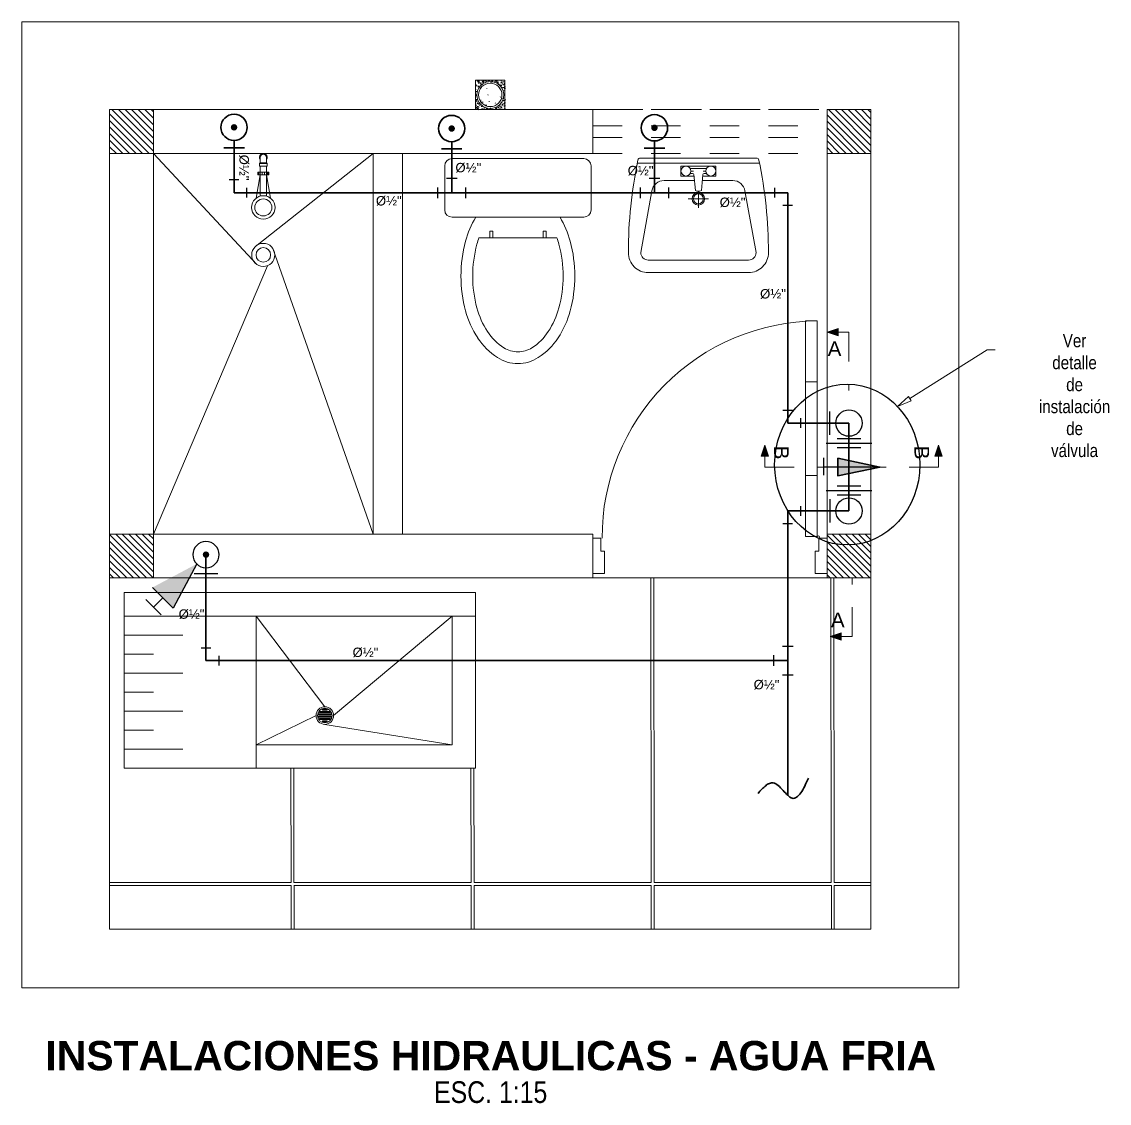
# Model space of a CAD drawing. Header units: metres. Extents: x -60290 to -52972, y 32018 to 40332.
# Drawn here: x -60281.081 to -60277.367, y 32025.344 to 32029.039 of the extents above; entities that cross this region are included whole.
import ezdxf
from ezdxf import colors
from ezdxf.entities.mleader import LeaderData, LeaderLine
from ezdxf.enums import TextEntityAlignment as Align
from ezdxf.math import Vec2, Vec3

# ---------------------------------------------------------------- set-up
doc = ezdxf.new("R2010")
doc.units = ezdxf.units.M
for name, pattern in [('ACAD_ISO02W100', [15, 12, -3]), ('ACAD_ISO10W100', [18, 12, -3, 0, -3]), ('DASHED2', [0.375, 0.25, -0.125]), ('JIS_02_4.0', [5.5, 4, -1.5]), ('TRAZO_Y_PUNTOX2', [50.8, 25.4, -12.7, 0, -12.7])]:
    doc.linetypes.add(name, pattern=pattern)
doc.layers.get('0').update_dxf_attribs({"plot": 0})
for name, color, linetype, lineweight in [('-Accesorios PVC', 88, 'Continuous', 20), ('-ACERO', 4, 'Continuous', 53), ('-Achurado', 251, 'Continuous', 5), ('-Acotado', 251, 'Continuous', 5), ('-Corte', 7, 'Continuous', 35), ('-Proyeccion', 85, 'ACAD_ISO02W100', 9), ('-Textos', 7, 'Continuous', 20), ('-Vista', 148, 'Continuous', 9), ('ACI EJE', 8, 'DASHED2', 0), ('COLUMNAS', 4, 'Continuous', 50), ('Desagüe', 155, 'Continuous', 40), ('FIC-2ES_ACCESORIOS PROY', 250, 'Continuous', 35), ('FIC-2ES_AGUA_FRIA_PROY', 150, 'ACAD_ISO10W100', 35), ('FIC-2ES_CONCRETO 210', 251, 'Continuous', 30), ('FIC-2ES_EJES_', 1, 'TRAZO_Y_PUNTOX2', 5), ('FIC-2ES_PROYECCIONES_', 1, 'JIS_02_4.0', 5), ('FIC-2ES_VEREDA', 253, 'Continuous', 5), ('FIC_2ES_ACCESORIOS', 5, 'Continuous', 30), ('H-ACCESORIOS PROY', 7, 'Continuous', 35), ('ProfileEdges', 212, 'Continuous', 9)]:
    doc.layers.add(name, color=color, linetype=linetype, lineweight=lineweight)
for name, color, linetype in [('00_INDICADOR', 1, 'Continuous'), ('FIC-2ES_PISOS', 151, 'Continuous'), ('FIC-3IS_TEXTO', 7, 'Continuous'), ('G-TEXTOS-TITULOS', 4, 'Continuous'), ('H-MONTANTE', 7, 'Continuous'), ('H-VALVULA VERTICAL', 7, 'Continuous')]:
    doc.layers.add(name, color=color, linetype=linetype)
doc.layers.add('Observacioness', color=6, linetype='Continuous', plot=False)
doc.styles.add('-Arial Narrow', font='ARIALN.TTF')
doc.styles.add('25-TITULO', font='arialbd.ttf', dxfattribs={"height": 0.1})
doc.styles.add('ARIAL', font='arial.ttf')
doc.styles.get("Standard").update_dxf_attribs({"font": 'simplex.shx'})
doc.linetypes.add('INC_LINE', pattern='A,0.7,-0.2,["I",Standard,S=0.15,R=0,X=-0.1,Y=-0.08],-0.05', length=0.95)
pattern_1 = [(315, (-60398.550249, 31951.778908), (0.0112253202, 0.0112253202), [])]

# ---------------------------------------------------------------- blocks, each defined once
blk = doc.blocks.new('*U85')
blk.add_line((-0.065, 0.04), (-0.065, -0.04))
blk.add_circle((0, 0), 0.045)
blk = doc.blocks.new('VC-TH')
at = {"layer": 'FIC-2ES_ACCESORIOS PROY', "true_color": 0xf00000}
blk.add_hatch(color=1, dxfattribs=at).paths.add_polyline_path([(-0.796, 1.027), (0, -2.809), (0.796, 1.027)])
for p, q in [((0, -2.809), (0, 2.328)), ((-2.557, -1.08), (-2.558, 1.08)), ((-1.757, -1.08), (-1.756, 1.08)), ((1.757, -1.08), (1.756, 1.08)), ((2.557, -1.08), (2.558, 1.08))]:
    blk.add_line(p, q)
for points in [[(-2.157, -2.084), (-2.157, 2.084)], [(-0.827, 2.33), (0.756, 2.33)], [(2.157, -2.084), (2.157, 2.084)]]:
    blk.add_lwpolyline(points)
at = {"layer": 'FIC-2ES_ACCESORIOS PROY', "color": 1, "true_color": 0xf00000}
blk.add_lwpolyline([(-0.796, 1.027), (0, -2.809), (0.796, 1.027)], close=True, dxfattribs=at)
blk = doc.blocks.new('*U94')
blk.add_line((0.04, -0.065), (-0.04, -0.065))
blk.add_circle((0, 0), 0.045)
blk = doc.blocks.new('*U93')
blk.add_line((-0.04, -0.065), (0.04, -0.065))
blk.add_circle((0, 0), 0.045)
blk = doc.blocks.new('*U95')
for p, q in [((0.91125, 2.43), (-0.91125, 2.43)), ((-2.43, 0.91125), (-2.43, -0.91125))]:
    blk.add_line(p, q)
at = {"ltscale": 0.05}
for q in [(0, 2.43), (-2.43, 0)]:
    blk.add_line((0, 0), q, dxfattribs=at)
blk = doc.blocks.new('*U96')
for p, q in [((-2.43, 0.91), (-2.43, -0.91)), ((-0.91, -2.43), (0.91, -2.43))]:
    blk.add_line(p, q)
at = {"ltscale": 0.05}
for q in [(-2.43, 0), (0, -2.43)]:
    blk.add_line((0, 0), q, dxfattribs=at)
blk = doc.blocks.new('CORTE-HORIZONTALo')
at = {"layer": 'FIC-2ES_PROYECCIONES_'}
blk.add_hatch(color=256, dxfattribs=at).paths.add_polyline_path([(1, -3), (-1, -3), (0, -6)])
blk.add_line((0, -3), (0, 0), dxfattribs=at)
for points in [[(0, 0), (12.49, 0)], [(14.25, 0), (16, 0)]]:
    blk.add_lwpolyline(points, dxfattribs=at)
blk.add_lwpolyline([(0, -6), (1, -3), (-1, -3)], close=True, dxfattribs=at)
at = {"layer": 'FIC-2ES_PROYECCIONES_', "style": 'ARIAL'}
blk.add_attdef('A', text='', height=4, dxfattribs=at).set_placement((4.53, -3.94), align=Align.MIDDLE)
blk = doc.blocks.new('VALVULA 10')
at = {"layer": 'H-VALVULA VERTICAL', "linetype": 'INC_LINE', "true_color": 0xf00000}
h = blk.add_hatch(color=1, dxfattribs=at)
h.dxf.hatch_style = 1
h.paths.add_polyline_path([(-0.05, -0.2086), (0.05, -0.2086), (0, -0.045)])
at = {"layer": 'H-VALVULA VERTICAL', "color": 1, "true_color": 0xf00000}
blk.add_line((0, -0.045), (-0.05, -0.2086), dxfattribs=at)
at = {"layer": 'H-VALVULA VERTICAL', "color": 1}
blk.add_line((-0.05, -0.2086), (0.05, -0.2086), dxfattribs=at)
at = {"layer": 'H-VALVULA VERTICAL', "linetype": 'Continuous'}
for p, q in [((0, -0.2086), (0, -0.2534)), ((-0.0371, -0.2534), (0.0371, -0.2534))]:
    blk.add_line(p, q, dxfattribs=at)
at = {"layer": 'H-VALVULA VERTICAL'}
blk.add_circle((0, 0), 0.045, dxfattribs=at)
blk = doc.blocks.new('*U107')
for p, q in [((1.85, 4.85), (-1.79, 4.87)), ((-4.85, 1.85), (-4.87, -1.79)), ((-1.85, -4.85), (1.79, -4.87))]:
    blk.add_line(p, q)
at = {"ltscale": 0.05}
for p, q in [((0.03, 4.86), (-0.03, -4.86)), ((0, 0), (-4.86, 0.03))]:
    blk.add_line(p, q, dxfattribs=at)
blk = doc.blocks.new('*U108')
for p, q in [((0.91, 2.43), (-0.91, 2.43)), ((-2.43, 0.91), (-2.43, -0.91))]:
    blk.add_line(p, q)
at = {"ltscale": 0.05}
for q in [(0, 2.43), (-2.43, 0)]:
    blk.add_line((0, 0), q, dxfattribs=at)
blk = doc.blocks.new('*U110')
h = blk.add_hatch(color=256)
h.dxf.hatch_style = 1
h.paths.add_polyline_path([(-0.015, 0.061, 1), (0.015, 0.061, 1)])
blk.add_circle((0, 0.061), 0.061)
blk = doc.blocks.new('*U112')
at = {"layer": 'H-ACCESORIOS PROY', "linetype": 'Continuous'}
blk.add_line((-0.105, 0.0698), (-0.0347, 0.0698), dxfattribs=at)
at = {"layer": 'H-ACCESORIOS PROY'}
blk.add_circle((-0.0698, 0), 0.045, dxfattribs=at)
blk = doc.blocks.new('*U113')
for p, q in [((2.43, -0.91125), (2.43, 0.91125)), ((-0.91125, -2.43), (0.91125, -2.43))]:
    blk.add_line(p, q)
at = {"ltscale": 0.05}
for q in [(2.43, 0), (0, -2.43)]:
    blk.add_line((0, 0), q, dxfattribs=at)
blk = doc.blocks.new('*U89')
for p, q in [((1.85, 4.85), (-1.79, 4.87)), ((-4.85, 1.85), (-4.87, -1.79)), ((4.85, -1.85), (4.87, 1.79))]:
    blk.add_line(p, q)
at = {"ltscale": 0.05}
for p, q in [((0, 0), (0.03, 4.86)), ((4.86, -0.03), (-4.86, 0.03))]:
    blk.add_line(p, q, dxfattribs=at)
blk = doc.blocks.new('*U114')
for p, q in [((-0.91, 2.43), (0.91, 2.43)), ((-2.43, -0.91), (-2.43, 0.91))]:
    blk.add_line(p, q)
at = {"ltscale": 0.05}
for q in [(0, 2.43), (-2.43, 0)]:
    blk.add_line((0, 0), q, dxfattribs=at)
blk = doc.blocks.new('_ClosedBlank')
at = {"lineweight": -2}
for p, q in [((-1, 0.167), (0, 0)), ((-1, 0.167), (-1, -0.167)), ((0, 0), (-1, -0.167))]:
    blk.add_line(p, q, dxfattribs=at)

msp = doc.modelspace()

# ---------------------------------------------------------------- hatches: boundary and pattern name
at = {"layer": '-Achurado', "lineweight": 5, "ltscale": 0.009}
h = msp.add_hatch(dxfattribs=at)
h.set_pattern_fill('ANSI31', color=256, scale=0.005, angle=-90)
h.set_pattern_definition(pattern_1)
h.paths.add_polyline_path([(-60280.6308, 32028.7385), (-60280.7808, 32028.7385), (-60280.7808, 32028.5885), (-60280.6308, 32028.5885)])
h = msp.add_hatch(dxfattribs=at)
h.set_pattern_fill('ANSI31', color=256, scale=0.005, angle=-90)
h.set_pattern_definition(pattern_1)
h.paths.add_polyline_path([(-60278.1808, 32028.7385), (-60278.3308, 32028.7385), (-60278.3308, 32028.5885), (-60278.1808, 32028.5885)])
h = msp.add_hatch(dxfattribs=at)
h.set_pattern_fill('ANSI31', color=256, scale=0.005, angle=-90)
h.set_pattern_definition(pattern_1)
h.paths.add_polyline_path([(-60280.6308, 32027.2885), (-60280.7808, 32027.2885), (-60280.7808, 32027.1385), (-60280.6308, 32027.1385)])
h = msp.add_hatch(dxfattribs=at)
h.set_pattern_fill('ANSI31', color=256, scale=0.005, angle=-90)
h.set_pattern_definition(pattern_1)
h.paths.add_polyline_path([(-60278.1808, 32027.2885), (-60278.3308, 32027.2885), (-60278.3308, 32027.1385), (-60278.1808, 32027.1385)])
at = {"layer": 'Observacioness', "lineweight": 5, "ltscale": 0.1}
h = msp.add_hatch(dxfattribs=at)
h.set_pattern_fill('AR-CONC', color=0, scale=0.003)
h.set_pattern_definition([(50, (-861075.670772, -9222200.204702), (0.021517805478023, -0.001882564049478), [0.00225, -0.02475]), (355, (-861075.670772, -9222200.204702), (-0.00416254000839, 0.022565764011), [0.0018, -0.0198]), (100.45144446, (-861075.668979, -9222200.20486), (0.017355265401813, 0.02068319972906), [0.00191220576, -0.02103426336]), (46.1842, (-861075.670772, -9222200.198702), (0.03201723992015, -0.00496557842379), [0.003375, -0.037125]), (96.63563549, (-861075.668104, -9222200.199116), (0.02803985837023, 0.02922355802324), [0.00286831026, -0.0315514128]), (351.18416399, (-861075.670772, -9222200.198702), (0.02803985835164, 0.0292235580081), [0.0027, -0.02970000003]), (21, (-861075.667772, -9222200.200202), (0.017907211563554, -0.01207856671996), [0.00225, -0.02475]), (326, (-861075.667772, -9222200.200202), (0.00729945995765, 0.021754501351406), [0.0018, -0.0198]), (71.45144474, (-861075.66628, -9222200.201209), (0.0252066713019, 0.00967593458419), [0.0019122057, -0.02103426336]), (37.5, (-861075.670772, -9222200.204702), (0.000364795659519, 0.0099868156149393), [0, -0.01956, 0, -0.0201, 0, -0.019875]), (7.5, (-861075.670772, -9222200.204702), (0.007892086123264, 0.011832351356471), [0, -0.01146, 0, -0.01911, 0, -0.007575]), (327.5, (-861075.677462, -9222200.204702), (0.016014673085172, -0.0006766461520314), [0, -0.0075, 0, -0.0234, 0, -0.03105]), (317.5, (-861075.680462, -9222200.204702), (0.017495585080272, 0.00300314946997), [0, -0.00975, 0, -0.01554, 0, -0.02205])])
h.paths.add_polyline_path([(-60279.5308, 32028.7385), (-60279.5308, 32028.8385), (-60279.4308, 32028.8385), (-60279.4308, 32028.7385)])
edge = h.paths.add_edge_path(flags=16)
edge.add_arc((-60279.4808, 32028.7885), 0.0462, 0, 360)

# ---------------------------------------------------------------- linework, layer by layer
at = {"layer": '-Accesorios PVC', "color": 253, "lineweight": 5}
for p, q in [((-60280.2799, 32028.4362), (-60280.2667, 32028.5158)), ((-60280.2316, 32028.4362), (-60280.2448, 32028.5158))]:
    msp.add_line(p, q, dxfattribs=at)
for points in [[(-60280.2667, 32028.5569), (-60280.2667, 32028.575)], [(-60280.2448, 32028.5569), (-60280.2448, 32028.575)], [(-60280.2727, 32028.5242), (-60280.2727, 32028.5158)], [(-60280.2706, 32028.5242), (-60280.2706, 32028.5158)], [(-60280.2448, 32028.5569), (-60280.2422, 32028.5543), (-60280.2422, 32028.5456), (-60280.2693, 32028.5456), (-60280.2693, 32028.5543), (-60280.2667, 32028.5569)], [(-60280.2693, 32028.5543), (-60280.2422, 32028.5543)], [(-60280.2667, 32028.4428), (-60280.2667, 32028.5456)], [(-60280.2663, 32028.5242), (-60280.2663, 32028.5158)], [(-60280.2656, 32028.5569), (-60280.2454, 32028.5569)], [(-60280.26, 32028.5242), (-60280.26, 32028.5158)], [(-60280.2515, 32028.5242), (-60280.2515, 32028.5158)], [(-60280.2452, 32028.5242), (-60280.2452, 32028.5158)], [(-60280.2448, 32028.5244), (-60280.2448, 32028.5456)], [(-60280.2448, 32028.4428), (-60280.2448, 32028.5242)], [(-60280.241, 32028.5242), (-60280.241, 32028.5158)], [(-60280.2388, 32028.5242), (-60280.2388, 32028.5158)]]:
    msp.add_lwpolyline(points, dxfattribs=at)
msp.add_lwpolyline([(-60280.2367, 32028.5242), (-60280.2748, 32028.5242), (-60280.2748, 32028.5158), (-60280.2367, 32028.5158)], close=True, dxfattribs=at)
for radius in [0.0401, 0.0291]:
    msp.add_circle((-60280.2558, 32028.4042), radius, dxfattribs=at)
for radius, start, end in [(0.0135, 324.2192, 215.7808), (0.011, 0, 180)]:
    msp.add_arc((-60280.2558, 32028.575), radius, start, end, dxfattribs=at)
at = {"layer": '-ACERO', "color": 253, "lineweight": 5}
msp.add_lwpolyline([(-60280.2808, 32027.0085), (-60280.2408, 32027.0085)], dxfattribs=at)
at = {"layer": '-Achurado', "color": 253, "lineweight": 5}
for points in [[(-60280.7308, 32026.9435), (-60280.5308, 32026.9435)], [(-60280.7308, 32026.8785), (-60280.6308, 32026.8785)], [(-60280.7308, 32026.8135), (-60280.5308, 32026.8135)], [(-60280.7308, 32026.7485), (-60280.6308, 32026.7485)], [(-60280.7308, 32026.6835), (-60280.5308, 32026.6835)], [(-60280.7308, 32026.6185), (-60280.6308, 32026.6185)], [(-60280.7308, 32026.5535), (-60280.5308, 32026.5535)]]:
    msp.add_lwpolyline(points, dxfattribs=at)
at = {"layer": '-Corte', "color": 253, "lineweight": 5}
msp.add_line((-60280.2808, 32027.0085), (-60280.2808, 32026.4885), dxfattribs=at)
msp.add_lwpolyline([(-60280.7308, 32027.0885), (-60280.7308, 32027.0085), (-60279.5308, 32027.0085), (-60279.5308, 32027.0885)], close=True, dxfattribs=at)
for points in [[(-60279.5308, 32027.0085), (-60279.5308, 32026.4885), (-60280.7308, 32026.4885), (-60280.7308, 32027.0085)], [(-60279.6108, 32027.0085), (-60279.6108, 32026.5685), (-60280.2808, 32026.5685)]]:
    msp.add_lwpolyline(points, dxfattribs=at)
at = {"layer": '-Proyeccion', "lineweight": 5, "ltscale": 3}
for p, q in [((-60277.8808, 32029.0385), (-60281.0808, 32029.0385)), ((-60281.0808, 32029.0385), (-60281.0808, 32025.7385)), ((-60277.8808, 32025.7385), (-60277.8808, 32029.0385)), ((-60281.0808, 32025.7385), (-60277.8808, 32025.7385))]:
    msp.add_line(p, q, dxfattribs=at)
at = {"layer": '-Vista', "color": 254, "lineweight": 5}
for p, q in [((-60278.9328, 32027.1385), (-60278.9311, 32026.0985)), ((-60278.9228, 32027.1385), (-60278.9211, 32026.0985)), ((-60278.3178, 32027.1385), (-60278.3161, 32026.0985)), ((-60278.3078, 32027.1385), (-60278.3061, 32026.0985)), ((-60280.1617, 32026.4885), (-60280.1611, 32026.0985)), ((-60280.1517, 32026.4885), (-60280.1511, 32026.0985)), ((-60279.5467, 32026.4885), (-60279.5461, 32026.0985)), ((-60279.5367, 32026.4885), (-60279.5361, 32026.0985)), ((-60280.1609, 32026.0885), (-60280.1609, 32025.9385)), ((-60280.1509, 32026.0885), (-60280.1509, 32025.9385)), ((-60279.5459, 32026.0885), (-60279.5459, 32025.9385)), ((-60279.5359, 32026.0885), (-60279.5359, 32025.9385)), ((-60278.9309, 32026.0885), (-60278.9309, 32025.9385)), ((-60278.9211, 32026.0885), (-60278.9208, 32025.9385)), ((-60278.3159, 32026.0885), (-60278.3159, 32025.9385)), ((-60278.3059, 32026.0885), (-60278.3059, 32025.9385))]:
    msp.add_line(p, q, dxfattribs=at)
at = {"layer": '-Vista', "color": 253, "lineweight": 5}
for points in [[(-60280.2808, 32027.0085), (-60280.0458, 32026.6985)], [(-60280.0158, 32026.6685), (-60279.6108, 32027.0085)], [(-60280.0758, 32026.6685), (-60280.2808, 32026.5685)], [(-60280.0458, 32026.6385), (-60279.6108, 32026.5685)]]:
    msp.add_lwpolyline(points, dxfattribs=at)
for points in [[(-60280.0658, 32026.6745), (-60280.0258, 32026.6745, -0.414214), (-60280.0238, 32026.6725), (-60280.0238, 32026.6725, -0.414214), (-60280.0258, 32026.6705), (-60280.0658, 32026.6705, -0.414214), (-60280.0678, 32026.6725), (-60280.0678, 32026.6725, -0.414214)], [(-60280.0658, 32026.6625), (-60280.0258, 32026.6625, 0.414214), (-60280.0238, 32026.6645), (-60280.0238, 32026.6645, 0.414214), (-60280.0258, 32026.6665), (-60280.0658, 32026.6665, 0.414214), (-60280.0678, 32026.6645), (-60280.0678, 32026.6645, 0.414214)], [(-60280.0618, 32026.6785), (-60280.0298, 32026.6785, 0.414214), (-60280.0278, 32026.6805), (-60280.0278, 32026.6805, 0.414214), (-60280.0298, 32026.6825), (-60280.0618, 32026.6825, 0.414214), (-60280.0638, 32026.6805), (-60280.0638, 32026.6805, 0.414214)], [(-60280.0538, 32026.6885), (-60280.0538, 32026.6885, -0.414214), (-60280.0518, 32026.6905), (-60280.0398, 32026.6905, -0.414214), (-60280.0378, 32026.6885), (-60280.0378, 32026.6885, -0.414214), (-60280.0398, 32026.6865), (-60280.0518, 32026.6865, -0.414214)], [(-60280.0618, 32026.6545), (-60280.0298, 32026.6545, 0.414214), (-60280.0278, 32026.6565), (-60280.0278, 32026.6565, 0.414214), (-60280.0298, 32026.6585), (-60280.0618, 32026.6585, 0.414214), (-60280.0638, 32026.6565), (-60280.0638, 32026.6565, 0.414214)], [(-60280.0538, 32026.6485), (-60280.0538, 32026.6485, 0.414214), (-60280.0518, 32026.6465), (-60280.0398, 32026.6465, 0.414214), (-60280.0378, 32026.6485), (-60280.0378, 32026.6485, 0.414214), (-60280.0398, 32026.6505), (-60280.0518, 32026.6505, 0.414214)]]:
    msp.add_lwpolyline(points, format="xyb", close=True, dxfattribs=at)
at = {"layer": '-Vista', "color": 254, "lineweight": 5}
for points in [[(-60280.7808, 32026.0985), (-60280.1611, 32026.0985)], [(-60280.7808, 32026.0885), (-60280.1609, 32026.0885)], [(-60280.1511, 32026.0985), (-60279.5459, 32026.0985)], [(-60280.1511, 32026.0885), (-60279.5459, 32026.0885)], [(-60279.5361, 32026.0985), (-60278.9309, 32026.0985)], [(-60279.5361, 32026.0885), (-60278.9309, 32026.0885)], [(-60278.9211, 32026.0985), (-60278.3161, 32026.0985)], [(-60278.9211, 32026.0885), (-60278.3159, 32026.0885)], [(-60278.3061, 32026.0985), (-60278.1808, 32026.0985)], [(-60278.3061, 32026.0885), (-60278.1808, 32026.0885)]]:
    msp.add_lwpolyline(points, dxfattribs=at)
at = {"layer": '-Vista', "color": 253, "lineweight": 5}
for radius in [0.03, 0.025]:
    msp.add_circle((-60280.0458, 32026.6685), radius, dxfattribs=at)
at = {"layer": '00_INDICADOR', "color": 7, "linetype": 'DASHED2', "ltscale": 15}
msp.add_ellipse((-60278.2617, 32027.5258), major_axis=(0, -0.2746), ratio=0.90314, start_param=-3.141592653589793, end_param=3.141592653589793, dxfattribs=at)
at = {"layer": 'ACI EJE', "lineweight": 5, "ltscale": 0.3}
for p, q in [((-60279.0593, 32028.7385), (-60278.3308, 32028.7385)), ((-60279.1308, 32028.6835), (-60278.3308, 32028.6835)), ((-60279.1308, 32028.6435), (-60278.3308, 32028.6435)), ((-60279.1308, 32028.5885), (-60278.3308, 32028.5885))]:
    msp.add_line(p, q, dxfattribs=at)
msp.add_lwpolyline([(-60279.1308, 32028.7385), (-60278.3308, 32028.7385)], dxfattribs=at)
at = {"layer": 'COLUMNAS', "color": 5, "lineweight": 5}
msp.add_line((-60279.1308, 32027.1385), (-60279.1308, 32027.2885), dxfattribs=at)
at = {"layer": 'Desagüe', "lineweight": 5, "ltscale": 0.1}
for radius in [0.0462, 0.04]:
    msp.add_circle((-60279.4808, 32028.7885), radius, dxfattribs=at)
at = {"layer": 'FIC-2ES_AGUA_FRIA_PROY'}
msp.add_line((-60278.2558, 32027.3675), (-60278.2558, 32027.6675), dxfattribs=at)
at = {"layer": 'FIC-2ES_AGUA_FRIA_PROY', "flags": 128}
for points in [[(-60280.3558, 32028.6328), (-60280.3558, 32028.4544)], [(-60279.6126, 32028.4544), (-60279.6126, 32028.6288)], [(-60278.9201, 32028.4544), (-60278.9201, 32028.6312)], [(-60280.3558, 32028.4544), (-60278.4649, 32028.4544)], [(-60278.4649, 32027.6675), (-60278.4649, 32028.4544)], [(-60278.2558, 32027.6675), (-60278.4649, 32027.6675)], [(-60278.2558, 32027.3675), (-60278.4649, 32027.3675)], [(-60278.4649, 32027.3675), (-60278.4649, 32026.396)], [(-60280.4516, 32027.2181), (-60280.4516, 32026.8561)], [(-60278.4649, 32026.8561), (-60280.4516, 32026.8561)]]:
    msp.add_lwpolyline(points, dxfattribs=at)
at = {"layer": 'FIC-2ES_AGUA_FRIA_PROY', "ltscale": 0.02}
msp.add_lwpolyline([(-60278.2558, 32027.6675), (-60278.2558, 32027.3675)], dxfattribs=at)
at = {"layer": 'FIC-2ES_AGUA_FRIA_PROY'}
msp.add_spline([(-60278.5665, 32026.4024), (-60278.5143, 32026.4385), (-60278.45, 32026.3863), (-60278.3938, 32026.4546)], degree=3, dxfattribs=at)
at = {"layer": 'FIC-2ES_CONCRETO 210', "lineweight": 5}
for p, q in [((-60280.6308, 32028.7385), (-60280.6308, 32027.2885)), ((-60279.1308, 32028.7385), (-60279.1308, 32028.5885)), ((-60278.3308, 32028.7385), (-60278.3308, 32028.5885)), ((-60280.7808, 32028.5885), (-60279.1308, 32028.5885)), ((-60278.1808, 32028.5885), (-60278.3308, 32028.5885)), ((-60278.3308, 32028.5885), (-60278.3308, 32027.1385)), ((-60280.7808, 32027.2885), (-60280.6308, 32027.2885)), ((-60280.6308, 32027.1385), (-60280.6308, 32027.2885)), ((-60279.1308, 32027.2885), (-60280.6308, 32027.2885)), ((-60278.3308, 32027.2885), (-60278.1808, 32027.2885))]:
    msp.add_line(p, q, dxfattribs=at)
for points in [[(-60279.5308, 32028.7385), (-60279.5308, 32028.8385), (-60279.4308, 32028.8385), (-60279.4308, 32028.7385)], [(-60280.7808, 32028.7385), (-60280.7808, 32027.1385), (-60279.1308, 32027.1385), (-60279.1308, 32027.2885)], [(-60280.7808, 32028.7385), (-60279.1308, 32028.7385)], [(-60278.3308, 32028.7385), (-60278.1808, 32028.7385), (-60278.1808, 32027.1385), (-60278.3308, 32027.1385)]]:
    msp.add_lwpolyline(points, dxfattribs=at)
at = {"layer": 'FIC-2ES_PISOS', "color": 253, "lineweight": 5}
for points in [[(-60280.2784, 32028.2096), (-60280.6308, 32028.5885)], [(-60280.2763, 32028.2757), (-60279.8808, 32028.5885)], [(-60280.2228, 32028.2638), (-60279.8808, 32027.2885)], [(-60280.2413, 32028.2052), (-60280.6308, 32027.2885)]]:
    msp.add_lwpolyline(points, dxfattribs=at)
for radius in [0.0395, 0.025]:
    msp.add_circle((-60280.2558, 32028.242), radius, dxfattribs=at)
at = {"layer": 'FIC-2ES_VEREDA', "lineweight": 5}
msp.add_line((-60279.1308, 32027.1385), (-60278.3308, 32027.1385), dxfattribs=at)
at = {"layer": 'ProfileEdges', "color": 253, "lineweight": 5}
for p, q in [((-60279.8808, 32027.2885), (-60279.8808, 32028.5885)), ((-60279.7808, 32027.2885), (-60279.7808, 32028.5885)), ((-60279.6114, 32028.5709), (-60279.1614, 32028.5709)), ((-60279.6364, 32028.3959), (-60279.6364, 32028.5459)), ((-60279.1364, 32028.5459), (-60279.1364, 32028.3959)), ((-60278.9787, 32028.5557), (-60278.7701, 32028.5557)), ((-60278.7978, 32028.537), (-60278.7423, 32028.537)), ((-60278.7956, 32028.5285), (-60278.7867, 32028.5285)), ((-60278.5614, 32028.5557), (-60278.7701, 32028.5557)), ((-60278.7446, 32028.5285), (-60278.7534, 32028.5285)), ((-60278.7701, 32028.4027), (-60278.7701, 32028.4596)), ((-60279.1614, 32028.3709), (-60279.6114, 32028.3709)), ((-60279.2535, 32028.3009), (-60279.5193, 32028.3009)), ((-60279.4726, 32028.3233), (-60279.4824, 32028.3233)), ((-60279.4824, 32028.3233), (-60279.4824, 32028.3008)), ((-60279.4824, 32028.3008), (-60279.4726, 32028.3008)), ((-60279.4726, 32028.3008), (-60279.4726, 32028.3233)), ((-60279.3, 32028.3233), (-60279.2902, 32028.3233)), ((-60279.3, 32028.3008), (-60279.3, 32028.3233)), ((-60279.2902, 32028.3008), (-60279.3, 32028.3008)), ((-60279.2902, 32028.3233), (-60279.2902, 32028.3008)), ((-60278.4048, 32027.7961), (-60278.4048, 32027.8083)), ((-60278.4048, 32027.8083), (-60278.3648, 32027.8083)), ((-60278.3648, 32027.8083), (-60278.3648, 32027.8003)), ((-60278.3648, 32027.7883), (-60278.3648, 32027.8003)), ((-60278.4048, 32027.5006), (-60278.4048, 32027.4883)), ((-60278.4048, 32027.4883), (-60278.3648, 32027.4883)), ((-60278.3648, 32027.5083), (-60278.3648, 32027.4963)), ((-60278.3648, 32027.4883), (-60278.3648, 32027.4963))]:
    msp.add_line(p, q, dxfattribs=at)
at = {"layer": 'ProfileEdges', "lineweight": 5}
for p, q in [((-60280.7808, 32027.1385), (-60280.7808, 32025.9385)), ((-60278.1808, 32027.1385), (-60278.1808, 32025.9385)), ((-60280.7808, 32025.9385), (-60278.1808, 32025.9385))]:
    msp.add_line(p, q, dxfattribs=at)
at = {"layer": 'ProfileEdges', "color": 253, "lineweight": 5}
msp.add_lwpolyline([(-60278.9767, 32028.566, 0.0504), (-60279.0093, 32028.2499, 0.414891), (-60278.9413, 32028.1817), (-60278.7701, 32028.1817), (-60278.5988, 32028.1817, 0.414891), (-60278.5308, 32028.2499, 0.0504), (-60278.5634, 32028.566, 0.355722), (-60278.5718, 32028.5727), (-60278.9683, 32028.5727, 0.355722)], format="xyb", close=True, dxfattribs=at)
for points in [[(-60278.7551, 32028.5115), (-60278.7106, 32028.5115), (-60278.7106, 32028.5285), (-60278.7106, 32028.5455), (-60278.7701, 32028.5455), (-60278.8296, 32028.5455), (-60278.8296, 32028.5285), (-60278.8296, 32028.5115), (-60278.785, 32028.5115)], [(-60278.7353, 32028.4338), (-60278.7701, 32028.4338), (-60278.8048, 32028.4338)], [(-60278.3648, 32028.0163), (-60278.4048, 32028.0163), (-60278.4048, 32027.8083), (-60278.3648, 32027.8083), (-60278.3648, 32028.0163)], [(-60278.4048, 32027.5006), (-60278.4048, 32027.7961)], [(-60278.3648, 32027.7883), (-60278.3648, 32027.5083)], [(-60278.3648, 32027.4883), (-60278.4048, 32027.4883), (-60278.4048, 32027.2803), (-60278.3648, 32027.2803), (-60278.3648, 32027.4883)], [(-60279.1028, 32027.2303), (-60279.1028, 32027.2743), (-60279.1308, 32027.2743), (-60279.1308, 32027.1543), (-60279.0908, 32027.1543), (-60279.0908, 32027.2303), (-60279.1028, 32027.2303)], [(-60278.3588, 32027.2303), (-60278.3588, 32027.2743), (-60278.3308, 32027.2743), (-60278.3308, 32027.1543), (-60278.3708, 32027.1543), (-60278.3708, 32027.2303), (-60278.3588, 32027.2303)]]:
    msp.add_lwpolyline(points, dxfattribs=at)
for points in [[(-60278.7566, 32028.4961), (-60278.653, 32028.4961, -0.366998), (-60278.6111, 32028.4605), (-60278.5733, 32028.2498, -0.414891), (-60278.5988, 32028.2242), (-60278.7701, 32028.2242), (-60278.9413, 32028.2242, -0.414891), (-60278.9668, 32028.2498), (-60278.929, 32028.4605, -0.366998), (-60278.8871, 32028.4961), (-60278.7835, 32028.4961)], [(-60278.7978, 32028.52), (-60278.7897, 32028.52, -0.385832), (-60278.7855, 32028.5162), (-60278.7802, 32028.4623, 0.270314), (-60278.7599, 32028.4623), (-60278.7547, 32028.5162, -0.385832), (-60278.7504, 32028.52), (-60278.7423, 32028.52)]]:
    msp.add_lwpolyline(points, format="xyb", dxfattribs=at)
for centre, radius in [((-60278.8126, 32028.5285), 0.017), ((-60278.7276, 32028.5285), 0.017), ((-60278.7701, 32028.4338), 0.0213), ((-60278.7701, 32028.4338), 0.017), ((-60278.3608, 32027.2783, 0), 0.004)]:
    msp.add_circle(centre, radius, dxfattribs=at)
for centre, radius, start, end in [((-60279.6114, 32028.5459), 0.025, 90, 180), ((-60279.1614, 32028.5459), 0.025, 0, 90), ((-60279.6114, 32028.3959), 0.025, 180, 270), ((-60279.1614, 32028.3959), 0.025, 270, 0), ((-60279.2526, 32028.2047), 0.3235, 149.0966, 164.9269), ((-60279.5202, 32028.2047), 0.3235, 15.0731, 30.9034), ((-60279.2526, 32028.2047), 0.2835, 160.176, 164.9269), ((-60279.5202, 32028.2047), 0.2835, 15.0731, 19.824), ((-60279.1227, 32028.1697), 0.4581, 164.9269, 180), ((-60279.1227, 32028.1697), 0.4181, 164.9269, 180), ((-60279.6502, 32028.1697), 0.4181, 0, 15.0731), ((-60279.6502, 32028.1697), 0.4581, 0, 15.0731), ((-60279.1227, 32028.1697), 0.4581, 180, 195.0731), ((-60279.1227, 32028.1697), 0.4181, 180, 195.0731), ((-60279.6502, 32028.1697), 0.4181, 344.9269, 0), ((-60279.6502, 32028.1697), 0.4581, 344.9269, 0), ((-60279.2526, 32028.1347), 0.3235, 195.0731, 213.0315), ((-60279.2526, 32028.1347), 0.2835, 195.0731, 213.0315), ((-60279.5202, 32028.1347), 0.2835, 326.9685, 344.9269), ((-60279.5202, 32028.1347), 0.3235, 326.9685, 344.9269), ((-60278.3608, 32027.2783, 0), 0.738, 90.311, 180.311), ((-60279.3348, 32028.0814), 0.1855, 213.0315, 237.5002), ((-60279.4381, 32028.0814), 0.1855, 302.4998, 326.9685), ((-60279.3348, 32028.0814), 0.2255, 213.0315, 237.5002), ((-60279.4381, 32028.0814), 0.2255, 302.4998, 326.9685), ((-60279.3864, 32028.0002), 0.1293, 237.5002, 270), ((-60279.3864, 32028.0002), 0.0893, 237.5002, 270), ((-60279.3864, 32028.0002), 0.0893, 270, 302.4998), ((-60279.3864, 32028.0002), 0.1293, 270, 302.4998)]:
    msp.add_arc(centre, radius, start, end, dxfattribs=at)

# ---------------------------------------------------------------- block references
at = {"xscale": -1, "rotation": 270}
msp.add_blockref('*U85', (-60280.4516, 32027.2181), dxfattribs=at)
at = {"layer": 'FIC-2ES_EJES_'}
ref = msp.add_blockref('CORTE-HORIZONTALo', (-60278.2558, 32027.9784), dxfattribs=dict(at, xscale=0.01250000000004547, yscale=0.01250000000004547, zscale=0.01250000000004547, rotation=270))
ref.add_attrib('A', 'A', dxfattribs={"layer": '0', "color": 7, "height": 0.05, "style": 'ARIAL'}).set_placement((-60278.3051, 32027.9218), align=Align.MIDDLE)
ref = msp.add_blockref('CORTE-HORIZONTALo', (-60278.5431, 32027.5175), dxfattribs=dict(at, xscale=-0.01250000000004547, yscale=0.01250000000004547, zscale=0.01250000000004547, rotation=180))
ref.add_attrib('A', 'B', dxfattribs={"layer": '0', "color": 7, "height": 0.05, "rotation": 270, "style": 'ARIAL'}).set_placement((-60278.4865, 32027.5668), align=Align.MIDDLE)
ref = msp.add_blockref('CORTE-HORIZONTALo', (-60277.9505, 32027.5175), dxfattribs=dict(at, xscale=0.01250000000004547, yscale=0.01250000000004547, zscale=0.01250000000004547, rotation=180))
ref.add_attrib('A', 'B', dxfattribs={"layer": '0', "color": 7, "height": 0.05, "rotation": 270, "style": 'ARIAL'}).set_placement((-60278.0071, 32027.5668), align=Align.MIDDLE)
ref = msp.add_blockref('CORTE-HORIZONTALo', (-60278.2447, 32026.9385), dxfattribs=dict(at, xscale=-0.01250000000004547, yscale=0.01250000000004547, zscale=0.01250000000004547, rotation=270))
ref.add_attrib('A', 'A', dxfattribs={"layer": '0', "color": 7, "height": 0.05, "style": 'ARIAL'}).set_placement((-60278.294, 32026.9951), align=Align.MIDDLE)
at = {"layer": 'FIC_2ES_ACCESORIOS', "xscale": -0.018, "yscale": 0.018, "zscale": 0.018}
for name, p in [('*U114', (-60280.3558, 32028.4544)), ('*U113', (-60278.4649, 32028.4544)), ('*U95', (-60278.4649, 32027.6675)), ('*U96', (-60278.4649, 32027.3675)), ('*U108', (-60280.4516, 32026.8561))]:
    msp.add_blockref(name, p, dxfattribs=at)
at = {"layer": 'FIC_2ES_ACCESORIOS'}
for name, p, xscale, yscale, zscale, rotation in [('*U89', (-60279.6126, 32028.4544), 0.01, 0.01, 0.01, 0.3633280516731954), ('*U89', (-60278.9201, 32028.4544), 0.01, 0.01, 0.01, 0.3633280516731954), ('VC-TH', (-60278.2558, 32027.5175), -0.03749999997671694, 0.03749999997671694, 0.03749999997671694, 90), ('*U107', (-60278.4649, 32026.8561), 0.01, 0.01, 0.01, 0.3633280516731954)]:
    msp.add_blockref(name, p, dxfattribs=dict(at, xscale=xscale, yscale=yscale, zscale=zscale, rotation=rotation))
at = {"layer": 'FIC_2ES_ACCESORIOS', "rotation": 270}
for name, p in [('*U94', (-60278.2558, 32027.6675)), ('*U93', (-60278.2558, 32027.3675))]:
    msp.add_blockref(name, p, dxfattribs=at)
at = {"layer": 'H-ACCESORIOS PROY', "rotation": 180}
for p in [(-60280.4256, 32028.6778), (-60279.6825, 32028.6738), (-60278.9899, 32028.6762)]:
    msp.add_blockref('*U112', p, dxfattribs=at)
at = {"layer": 'H-MONTANTE', "xscale": -0.7377049187031949, "yscale": 0.7377049187031949, "zscale": 0.7377049187031949, "rotation": 90}
for p in [(-60280.3108, 32028.6778), (-60279.5676, 32028.6738), (-60278.8751, 32028.6762)]:
    msp.add_blockref('*U110', p, dxfattribs=at)
at = {"layer": 'H-MONTANTE', "color": 5, "xscale": -0.7377049187031949, "yscale": 0.7377049187031949, "zscale": 0.7377049187031949, "rotation": 90}
msp.add_blockref('*U110', (-60280.4066, 32027.2181), dxfattribs=at)
at = {"layer": 'H-VALVULA VERTICAL', "xscale": -1, "rotation": 315.0000000004154}
msp.add_blockref('VALVULA 10', (-60280.4516, 32027.2181), dxfattribs=at)

# ---------------------------------------------------------------- texts
at = {"layer": '-Textos', "lineweight": 5, "style": '-Arial Narrow'}
msp.add_text('ESC. 1:15', height=0.07408, dxfattribs=at).set_placement((-60279.4794, 32025.3822), align=Align.MIDDLE_CENTER)
at = {"layer": 'FIC-3IS_TEXTO', "style": 'ARIAL'}
for rotation, p in [(269.9471, (-60280.3372, 32028.5844)), (359.9471, (-60279.5998, 32028.5243)), (359.9471, (-60279.0115, 32028.5141)), (359.9471, (-60279.8713, 32028.4109)), (359.9471, (-60278.6974, 32028.4058)), (359.9471, (-60278.5594, 32028.0932)), (359.9471, (-60280.545, 32026.9991)), (359.9471, (-60279.951, 32026.8685)), (359.9471, (-60278.5814, 32026.7583))]:
    msp.add_text('Ø½"', height=0.03207, rotation=rotation, dxfattribs=at).set_placement(p)
at = {"layer": 'G-TEXTOS-TITULOS', "color": 219, "lineweight": 5, "true_color": 0x642165, "style": '25-TITULO'}
msp.add_text('INSTALACIONES HIDRAULICAS - AGUA FRIA', height=0.1, dxfattribs=at).set_placement((-60279.4791, 32025.5069), align=Align.MIDDLE_CENTER)

# ---------------------------------------------------------------- leaders
at = {"layer": '-Acotado'}
ml = msp.add_multileader_mtext('Standard', dxfattribs=at)
ml.set_content('Ver detalle de instalación\\Pde válvula', color=7, style='-Arial Narrow')
ml.set_leader_properties(color=7, linetype='ByLayer', lineweight=0)
ml.set_arrow_properties(name='CLOSEDBLANK')
ml.build(insert=Vec2(0, 0))
ml.multileader.update_dxf_attribs({"has_dogleg": 0, "text_left_attachment_type": 6, "text_right_attachment_type": 6, "dogleg_length": 0, "arrow_head_size": 0.05, "scale": 0.025})
ctx = ml.context
ctx.base_point, ctx.scale, ctx.char_height, ctx.arrow_head_size, ctx.landing_gap_size, ctx.plane_origin = Vec3(-60277.7841, 32027.9176), 0.025, 0.045, 0.05, 0.0125, Vec3(-60280.4557, 32028.8057)
ctx.left_attachment, ctx.right_attachment, ctx.text_align_type = 6, 6, 1
notes = []
notes.append((ctx, [(0, (1, 1, 0), (-60277.7841, 32027.9176), (1, 0), 0, [(0, [(-60278.0903, 32027.7243)], 0, [])])]))
ctx.mtext.insert, ctx.mtext.width, ctx.mtext.alignment, ctx.mtext.flow_direction = Vec3(-60277.4855, 32027.9716), 0.573237, 2, 5
for ctx, leaders in notes:
    for number, flags, end, landing, length, lines in leaders:
        leader = LeaderData()
        leader.index, (leader.has_last_leader_line, leader.has_dogleg_vector, leader.attachment_direction) = number, flags
        leader.last_leader_point, leader.dogleg_vector, leader.dogleg_length = Vec3(end), Vec3(landing), length
        for number, points, colour, breaks in lines:
            line = LeaderLine()
            line.index, line.vertices, line.color, line.breaks = number, Vec3.list(points), colors.encode_raw_color(colour), breaks
            leader.lines.append(line)
        ctx.leaders.append(leader)

doc.saveas('drawing.dxf')
